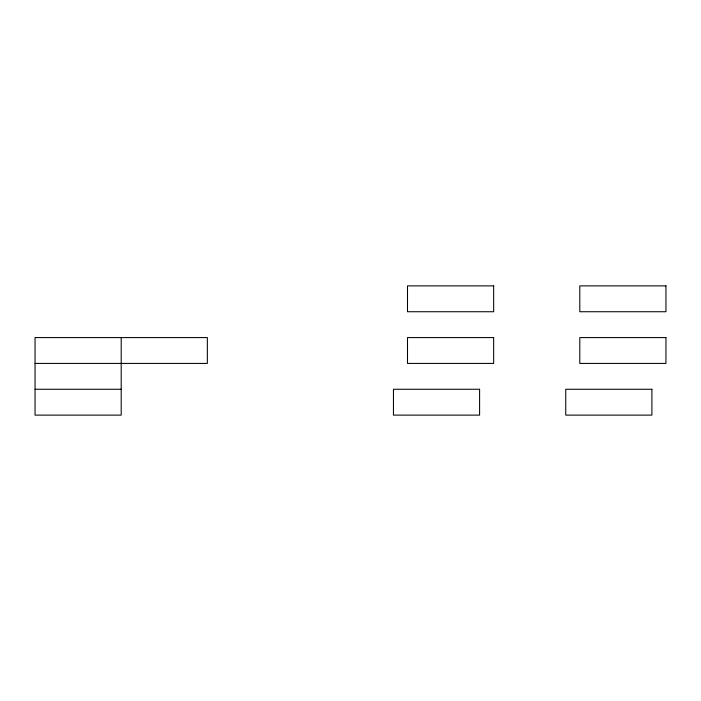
<?xml version="1.0" encoding="UTF-8"?>
<svg xmlns="http://www.w3.org/2000/svg" width="701" height="701" viewBox="0 0 701 701"><rect width="100%" height="100%" fill="white"/><g stroke="black" fill="none" stroke-linecap="round" stroke-linejoin="round"><path stroke-width="1.05" d="M35.05 363.425L207.347 363.425L207.347 337.575L35.05 337.575L35.05 415.115L121.203 415.115L121.203 337.575M35.05 389.265L121.203 389.265M493.653 285.885L407.5 285.885L407.5 311.735L493.653 311.735L493.653 285.885M665.95 285.885L579.797 285.885L579.797 311.735L665.95 311.735L665.95 285.885M493.653 337.575L407.5 337.575L407.5 363.425L493.653 363.425L493.653 337.575M665.95 337.575L579.797 337.575L579.797 363.425L665.95 363.425L665.95 337.575M479.598 389.265L393.445 389.265L393.445 415.115L479.598 415.115L479.598 389.265M651.895 389.265L565.742 389.265L565.742 415.115L651.895 415.115L651.895 389.265"/></g></svg>
